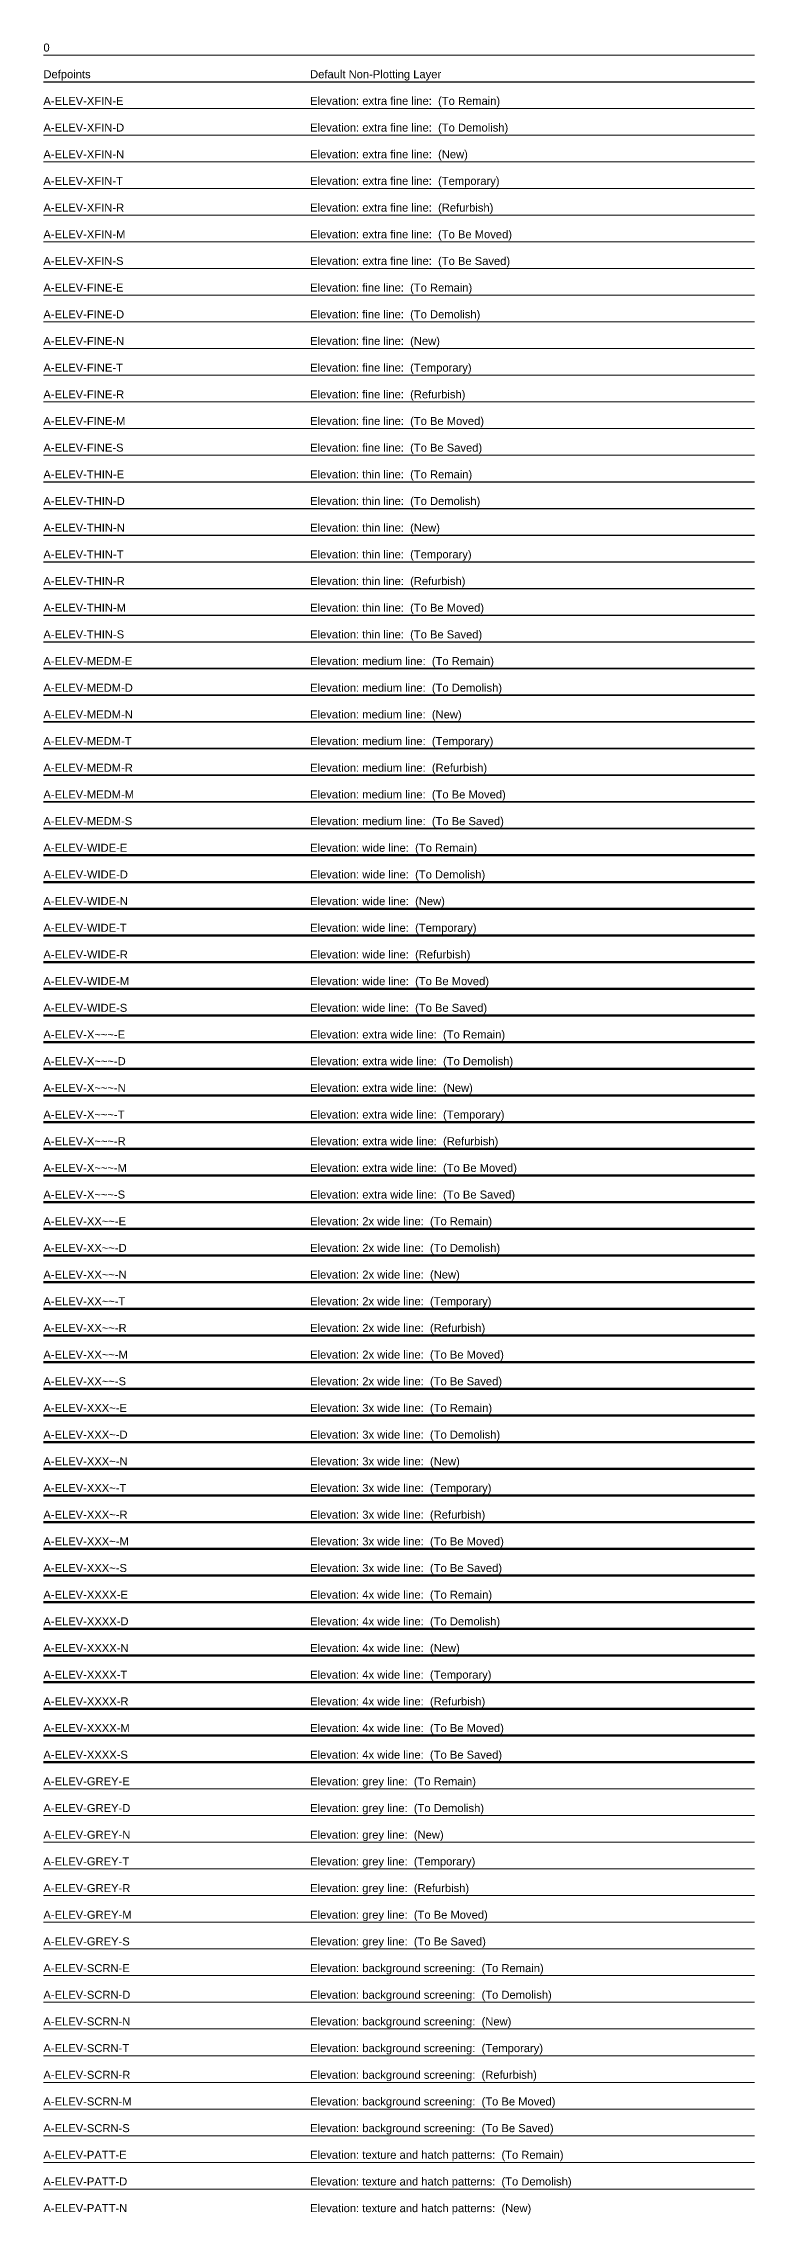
# Model space of a CAD drawing. Header units: millimetres. Extents: x 0 to 200, y -1215 to 3.
# Drawn here: x 0 to 200, y -607 to 3 of the extents above; entities that cross this region are included whole.
import ezdxf

# ---------------------------------------------------------------- set-up
doc = ezdxf.new("R2010")
doc.units = ezdxf.units.MM
doc.layers.get('Defpoints').update_dxf_attribs({"color": 140})
for name, color, linetype, lineweight in [('A-ELEV-FINE-D', 11, 'Continuous', 18), ('A-ELEV-FINE-E', 201, 'Continuous', 18), ('A-ELEV-FINE-M', 51, 'Continuous', 18), ('A-ELEV-FINE-N', 171, 'Continuous', 18), ('A-ELEV-FINE-R', 131, 'Continuous', 18), ('A-ELEV-FINE-S', 101, 'Continuous', 18), ('A-ELEV-FINE-T', 31, 'Continuous', 18), ('A-ELEV-GREY-D', 8, 'Continuous', 13), ('A-ELEV-GREY-E', 8, 'Continuous', 13), ('A-ELEV-GREY-M', 8, 'Continuous', 13), ('A-ELEV-GREY-N', 8, 'Continuous', 13), ('A-ELEV-GREY-R', 8, 'Continuous', 13), ('A-ELEV-GREY-S', 8, 'Continuous', 13), ('A-ELEV-GREY-T', 8, 'Continuous', 13), ('A-ELEV-MEDM-D', 13, 'Continuous', 35), ('A-ELEV-MEDM-E', 203, 'Continuous', 35), ('A-ELEV-MEDM-M', 53, 'Continuous', 35), ('A-ELEV-MEDM-N', 173, 'Continuous', 35), ('A-ELEV-MEDM-R', 133, 'Continuous', 35), ('A-ELEV-MEDM-S', 103, 'Continuous', 35), ('A-ELEV-MEDM-T', 33, 'Continuous', 35), ('A-ELEV-PATT-D', 19, 'Continuous', 13), ('A-ELEV-PATT-E', 209, 'Continuous', 13), ('A-ELEV-PATT-N', 179, 'Continuous', 13), ('A-ELEV-SCRN-D', 9, 'Continuous', 13), ('A-ELEV-SCRN-E', 9, 'Continuous', 13), ('A-ELEV-SCRN-M', 9, 'Continuous', 13), ('A-ELEV-SCRN-N', 9, 'Continuous', 13), ('A-ELEV-SCRN-R', 9, 'Continuous', 13), ('A-ELEV-SCRN-S', 9, 'Continuous', 13), ('A-ELEV-SCRN-T', 9, 'Continuous', 13), ('A-ELEV-THIN-D', 12, 'Continuous', 25), ('A-ELEV-THIN-E', 202, 'Continuous', 25), ('A-ELEV-THIN-M', 52, 'Continuous', 25), ('A-ELEV-THIN-N', 172, 'Continuous', 25), ('A-ELEV-THIN-R', 132, 'Continuous', 25), ('A-ELEV-THIN-S', 102, 'Continuous', 25), ('A-ELEV-THIN-T', 32, 'Continuous', 25), ('A-ELEV-WIDE-D', 14, 'Continuous', 50), ('A-ELEV-WIDE-E', 204, 'Continuous', 50), ('A-ELEV-WIDE-M', 54, 'Continuous', 50), ('A-ELEV-WIDE-N', 174, 'Continuous', 50), ('A-ELEV-WIDE-R', 134, 'Continuous', 50), ('A-ELEV-WIDE-S', 104, 'Continuous', 50), ('A-ELEV-WIDE-T', 34, 'Continuous', 50), ('A-ELEV-XFIN-D', 10, 'Continuous', 13), ('A-ELEV-XFIN-E', 200, 'Continuous', 13), ('A-ELEV-XFIN-M', 50, 'Continuous', 13), ('A-ELEV-XFIN-N', 170, 'Continuous', 13), ('A-ELEV-XFIN-R', 130, 'Continuous', 13), ('A-ELEV-XFIN-S', 100, 'Continuous', 13), ('A-ELEV-XFIN-T', 30, 'Continuous', 13), ('A-ELEV-XXXX-D', 18, 'Continuous', 200), ('A-ELEV-XXXX-E', 208, 'Continuous', 200), ('A-ELEV-XXXX-M', 58, 'Continuous', 200), ('A-ELEV-XXXX-N', 178, 'Continuous', 200), ('A-ELEV-XXXX-R', 138, 'Continuous', 200), ('A-ELEV-XXXX-S', 108, 'Continuous', 200), ('A-ELEV-XXXX-T', 38, 'Continuous', 200), ('A-ELEV-XXX~-D', 17, 'Continuous', 140), ('A-ELEV-XXX~-E', 207, 'Continuous', 140), ('A-ELEV-XXX~-M', 57, 'Continuous', 140), ('A-ELEV-XXX~-N', 177, 'Continuous', 140), ('A-ELEV-XXX~-R', 137, 'Continuous', 140), ('A-ELEV-XXX~-S', 107, 'Continuous', 140), ('A-ELEV-XXX~-T', 37, 'Continuous', 140), ('A-ELEV-XX~~-D', 16, 'Continuous', 100), ('A-ELEV-XX~~-E', 206, 'Continuous', 100), ('A-ELEV-XX~~-M', 56, 'Continuous', 100), ('A-ELEV-XX~~-N', 176, 'Continuous', 100), ('A-ELEV-XX~~-R', 136, 'Continuous', 100), ('A-ELEV-XX~~-S', 106, 'Continuous', 100), ('A-ELEV-XX~~-T', 36, 'Continuous', 100), ('A-ELEV-X~~~-D', 15, 'Continuous', 70), ('A-ELEV-X~~~-E', 205, 'Continuous', 70), ('A-ELEV-X~~~-M', 55, 'Continuous', 70), ('A-ELEV-X~~~-N', 175, 'Continuous', 70), ('A-ELEV-X~~~-R', 135, 'Continuous', 70), ('A-ELEV-X~~~-S', 105, 'Continuous', 70), ('A-ELEV-X~~~-T', 35, 'Continuous', 70)]:
    doc.layers.add(name, color=color, linetype=linetype, lineweight=lineweight)
doc.layers.add('A-ELEV-NPLT-S', color=140, linetype='Continuous', lineweight=18, plot=False)
doc.styles.get("Standard").update_dxf_attribs({"font": 'arial.ttf'})

# ---------------------------------------------------------------- blocks, each defined once
blk = doc.blocks.new('AecLayers_SingleLetter_Augmented_UpperPhasing_A_Elev')
blk.add_line((0, 0), (200, 0))
at = {"layer": 'A-ELEV-FINE-D'}
blk.add_line((0, -75), (200, -75), dxfattribs=at)
at = {"layer": 'A-ELEV-FINE-E'}
blk.add_line((0, -67.5), (200, -67.5), dxfattribs=at)
at = {"layer": 'A-ELEV-FINE-M'}
blk.add_line((0, -105), (200, -105), dxfattribs=at)
at = {"layer": 'A-ELEV-FINE-N'}
blk.add_line((0, -82.5), (200, -82.5), dxfattribs=at)
at = {"layer": 'A-ELEV-FINE-R'}
blk.add_line((0, -97.5), (200, -97.5), dxfattribs=at)
at = {"layer": 'A-ELEV-FINE-S'}
blk.add_line((0, -112.5), (200, -112.5), dxfattribs=at)
at = {"layer": 'A-ELEV-FINE-T'}
blk.add_line((0, -90), (200, -90), dxfattribs=at)
at = {"layer": 'A-ELEV-GREY-D'}
blk.add_line((0, -495), (200, -495), dxfattribs=at)
at = {"layer": 'A-ELEV-GREY-E'}
blk.add_line((0, -487.5), (200, -487.5), dxfattribs=at)
at = {"layer": 'A-ELEV-GREY-M'}
blk.add_line((0, -525), (200, -525), dxfattribs=at)
at = {"layer": 'A-ELEV-GREY-N'}
blk.add_line((0, -502.5), (200, -502.5), dxfattribs=at)
at = {"layer": 'A-ELEV-GREY-R'}
blk.add_line((0, -517.5), (200, -517.5), dxfattribs=at)
at = {"layer": 'A-ELEV-GREY-S'}
blk.add_line((0, -532.5), (200, -532.5), dxfattribs=at)
at = {"layer": 'A-ELEV-GREY-T'}
blk.add_line((0, -510), (200, -510), dxfattribs=at)
at = {"layer": 'A-ELEV-MEDM-D'}
blk.add_line((0, -180), (200, -180), dxfattribs=at)
at = {"layer": 'A-ELEV-MEDM-E'}
blk.add_line((0, -172.5), (200, -172.5), dxfattribs=at)
at = {"layer": 'A-ELEV-MEDM-M'}
blk.add_line((0, -210), (200, -210), dxfattribs=at)
at = {"layer": 'A-ELEV-MEDM-N'}
blk.add_line((0, -187.5), (200, -187.5), dxfattribs=at)
at = {"layer": 'A-ELEV-MEDM-R'}
blk.add_line((0, -202.5), (200, -202.5), dxfattribs=at)
at = {"layer": 'A-ELEV-MEDM-S'}
blk.add_line((0, -217.5), (200, -217.5), dxfattribs=at)
at = {"layer": 'A-ELEV-MEDM-T'}
blk.add_line((0, -195), (200, -195), dxfattribs=at)
at = {"layer": 'A-ELEV-PATT-D'}
blk.add_line((0, -600), (200, -600), dxfattribs=at)
at = {"layer": 'A-ELEV-PATT-E'}
blk.add_line((0, -592.5), (200, -592.5), dxfattribs=at)
at = {"layer": 'A-ELEV-SCRN-D'}
blk.add_line((0, -547.5), (200, -547.5), dxfattribs=at)
at = {"layer": 'A-ELEV-SCRN-E'}
blk.add_line((0, -540), (200, -540), dxfattribs=at)
at = {"layer": 'A-ELEV-SCRN-M'}
blk.add_line((0, -577.5), (200, -577.5), dxfattribs=at)
at = {"layer": 'A-ELEV-SCRN-N'}
blk.add_line((0, -555), (200, -555), dxfattribs=at)
at = {"layer": 'A-ELEV-SCRN-R'}
blk.add_line((0, -570), (200, -570), dxfattribs=at)
at = {"layer": 'A-ELEV-SCRN-S'}
blk.add_line((0, -585), (200, -585), dxfattribs=at)
at = {"layer": 'A-ELEV-SCRN-T'}
blk.add_line((0, -562.5), (200, -562.5), dxfattribs=at)
at = {"layer": 'A-ELEV-THIN-D'}
blk.add_line((0, -127.5), (200, -127.5), dxfattribs=at)
at = {"layer": 'A-ELEV-THIN-E'}
blk.add_line((0, -120), (200, -120), dxfattribs=at)
at = {"layer": 'A-ELEV-THIN-M'}
blk.add_line((0, -157.5), (200, -157.5), dxfattribs=at)
at = {"layer": 'A-ELEV-THIN-N'}
blk.add_line((0, -135), (200, -135), dxfattribs=at)
at = {"layer": 'A-ELEV-THIN-R'}
blk.add_line((0, -150), (200, -150), dxfattribs=at)
at = {"layer": 'A-ELEV-THIN-S'}
blk.add_line((0, -165), (200, -165), dxfattribs=at)
at = {"layer": 'A-ELEV-THIN-T'}
blk.add_line((0, -142.5), (200, -142.5), dxfattribs=at)
at = {"layer": 'A-ELEV-WIDE-D'}
blk.add_line((0, -232.5), (200, -232.5), dxfattribs=at)
at = {"layer": 'A-ELEV-WIDE-E'}
blk.add_line((0, -225), (200, -225), dxfattribs=at)
at = {"layer": 'A-ELEV-WIDE-M'}
blk.add_line((0, -262.5), (200, -262.5), dxfattribs=at)
at = {"layer": 'A-ELEV-WIDE-N'}
blk.add_line((0, -240), (200, -240), dxfattribs=at)
at = {"layer": 'A-ELEV-WIDE-R'}
blk.add_line((0, -255), (200, -255), dxfattribs=at)
at = {"layer": 'A-ELEV-WIDE-S'}
blk.add_line((0, -270), (200, -270), dxfattribs=at)
at = {"layer": 'A-ELEV-WIDE-T'}
blk.add_line((0, -247.5), (200, -247.5), dxfattribs=at)
at = {"layer": 'A-ELEV-XFIN-D'}
blk.add_line((0, -22.5), (200, -22.5), dxfattribs=at)
at = {"layer": 'A-ELEV-XFIN-E'}
blk.add_line((0, -15), (200, -15), dxfattribs=at)
at = {"layer": 'A-ELEV-XFIN-M'}
blk.add_line((0, -52.5), (200, -52.5), dxfattribs=at)
at = {"layer": 'A-ELEV-XFIN-N'}
blk.add_line((0, -30), (200, -30), dxfattribs=at)
at = {"layer": 'A-ELEV-XFIN-R'}
blk.add_line((0, -45), (200, -45), dxfattribs=at)
at = {"layer": 'A-ELEV-XFIN-S'}
blk.add_line((0, -60), (200, -60), dxfattribs=at)
at = {"layer": 'A-ELEV-XFIN-T'}
blk.add_line((0, -37.5), (200, -37.5), dxfattribs=at)
at = {"layer": 'A-ELEV-XXXX-D'}
blk.add_line((0, -442.5), (200, -442.5), dxfattribs=at)
at = {"layer": 'A-ELEV-XXXX-E'}
blk.add_line((0, -435), (200, -435), dxfattribs=at)
at = {"layer": 'A-ELEV-XXXX-M'}
blk.add_line((0, -472.5), (200, -472.5), dxfattribs=at)
at = {"layer": 'A-ELEV-XXXX-N'}
blk.add_line((0, -450), (200, -450), dxfattribs=at)
at = {"layer": 'A-ELEV-XXXX-R'}
blk.add_line((0, -465), (200, -465), dxfattribs=at)
at = {"layer": 'A-ELEV-XXXX-S'}
blk.add_line((0, -480), (200, -480), dxfattribs=at)
at = {"layer": 'A-ELEV-XXXX-T'}
blk.add_line((0, -457.5), (200, -457.5), dxfattribs=at)
at = {"layer": 'A-ELEV-XXX~-D'}
blk.add_line((0, -390), (200, -390), dxfattribs=at)
at = {"layer": 'A-ELEV-XXX~-E'}
blk.add_line((0, -382.5), (200, -382.5), dxfattribs=at)
at = {"layer": 'A-ELEV-XXX~-M'}
blk.add_line((0, -420), (200, -420), dxfattribs=at)
at = {"layer": 'A-ELEV-XXX~-N'}
blk.add_line((0, -397.5), (200, -397.5), dxfattribs=at)
at = {"layer": 'A-ELEV-XXX~-R'}
blk.add_line((0, -412.5), (200, -412.5), dxfattribs=at)
at = {"layer": 'A-ELEV-XXX~-S'}
blk.add_line((0, -427.5), (200, -427.5), dxfattribs=at)
at = {"layer": 'A-ELEV-XXX~-T'}
blk.add_line((0, -405), (200, -405), dxfattribs=at)
at = {"layer": 'A-ELEV-XX~~-D'}
blk.add_line((0, -337.5), (200, -337.5), dxfattribs=at)
at = {"layer": 'A-ELEV-XX~~-E'}
blk.add_line((0, -330), (200, -330), dxfattribs=at)
at = {"layer": 'A-ELEV-XX~~-M'}
blk.add_line((0, -367.5), (200, -367.5), dxfattribs=at)
at = {"layer": 'A-ELEV-XX~~-N'}
blk.add_line((0, -345), (200, -345), dxfattribs=at)
at = {"layer": 'A-ELEV-XX~~-R'}
blk.add_line((0, -360), (200, -360), dxfattribs=at)
at = {"layer": 'A-ELEV-XX~~-S'}
blk.add_line((0, -375), (200, -375), dxfattribs=at)
at = {"layer": 'A-ELEV-XX~~-T'}
blk.add_line((0, -352.5), (200, -352.5), dxfattribs=at)
at = {"layer": 'A-ELEV-X~~~-D'}
blk.add_line((0, -285), (200, -285), dxfattribs=at)
at = {"layer": 'A-ELEV-X~~~-E'}
blk.add_line((0, -277.5), (200, -277.5), dxfattribs=at)
at = {"layer": 'A-ELEV-X~~~-M'}
blk.add_line((0, -315), (200, -315), dxfattribs=at)
at = {"layer": 'A-ELEV-X~~~-N'}
blk.add_line((0, -292.5), (200, -292.5), dxfattribs=at)
at = {"layer": 'A-ELEV-X~~~-R'}
blk.add_line((0, -307.5), (200, -307.5), dxfattribs=at)
at = {"layer": 'A-ELEV-X~~~-S'}
blk.add_line((0, -322.5), (200, -322.5), dxfattribs=at)
at = {"layer": 'A-ELEV-X~~~-T'}
blk.add_line((0, -300), (200, -300), dxfattribs=at)
at = {"layer": 'Defpoints'}
blk.add_line((0, -7.5), (200, -7.5), dxfattribs=at)
blk.add_text('0', height=2.25).set_placement((0, 1))
at = {"layer": 'A-ELEV-FINE-D'}
for s, p in [('A-ELEV-FINE-D', (0, -74)), ('Elevation: fine line:  (To Demolish)', (75, -74))]:
    blk.add_text(s, height=2.25, dxfattribs=at).set_placement(p)
at = {"layer": 'A-ELEV-FINE-E'}
for s, p in [('A-ELEV-FINE-E', (0, -66.5)), ('Elevation: fine line:  (To Remain)', (75, -66.5))]:
    blk.add_text(s, height=2.25, dxfattribs=at).set_placement(p)
at = {"layer": 'A-ELEV-FINE-M'}
for s, p in [('A-ELEV-FINE-M', (0, -104)), ('Elevation: fine line:  (To Be Moved)', (75, -104))]:
    blk.add_text(s, height=2.25, dxfattribs=at).set_placement(p)
at = {"layer": 'A-ELEV-FINE-N'}
for s, p in [('A-ELEV-FINE-N', (0, -81.5)), ('Elevation: fine line:  (New)', (75, -81.5))]:
    blk.add_text(s, height=2.25, dxfattribs=at).set_placement(p)
at = {"layer": 'A-ELEV-FINE-R'}
for s, p in [('A-ELEV-FINE-R', (0, -96.5)), ('Elevation: fine line:  (Refurbish)', (75, -96.5))]:
    blk.add_text(s, height=2.25, dxfattribs=at).set_placement(p)
at = {"layer": 'A-ELEV-FINE-S'}
for s, p in [('A-ELEV-FINE-S', (0, -111.5)), ('Elevation: fine line:  (To Be Saved)', (75, -111.5))]:
    blk.add_text(s, height=2.25, dxfattribs=at).set_placement(p)
at = {"layer": 'A-ELEV-FINE-T'}
for s, p in [('A-ELEV-FINE-T', (0, -89)), ('Elevation: fine line:  (Temporary)', (75, -89))]:
    blk.add_text(s, height=2.25, dxfattribs=at).set_placement(p)
at = {"layer": 'A-ELEV-GREY-D'}
for s, p in [('A-ELEV-GREY-D', (0, -494)), ('Elevation: grey line:  (To Demolish)', (75, -494))]:
    blk.add_text(s, height=2.25, dxfattribs=at).set_placement(p)
at = {"layer": 'A-ELEV-GREY-E'}
for s, p in [('A-ELEV-GREY-E', (0, -486.5)), ('Elevation: grey line:  (To Remain)', (75, -486.5))]:
    blk.add_text(s, height=2.25, dxfattribs=at).set_placement(p)
at = {"layer": 'A-ELEV-GREY-M'}
for s, p in [('A-ELEV-GREY-M', (0, -524)), ('Elevation: grey line:  (To Be Moved)', (75, -524))]:
    blk.add_text(s, height=2.25, dxfattribs=at).set_placement(p)
at = {"layer": 'A-ELEV-GREY-N'}
for s, p in [('A-ELEV-GREY-N', (0, -501.5)), ('Elevation: grey line:  (New)', (75, -501.5))]:
    blk.add_text(s, height=2.25, dxfattribs=at).set_placement(p)
at = {"layer": 'A-ELEV-GREY-R'}
for s, p in [('A-ELEV-GREY-R', (0, -516.5)), ('Elevation: grey line:  (Refurbish)', (75, -516.5))]:
    blk.add_text(s, height=2.25, dxfattribs=at).set_placement(p)
at = {"layer": 'A-ELEV-GREY-S'}
for s, p in [('A-ELEV-GREY-S', (0, -531.5)), ('Elevation: grey line:  (To Be Saved)', (75, -531.5))]:
    blk.add_text(s, height=2.25, dxfattribs=at).set_placement(p)
at = {"layer": 'A-ELEV-GREY-T'}
for s, p in [('Elevation: grey line:  (Temporary)', (75, -509)), ('A-ELEV-GREY-T', (0, -509))]:
    blk.add_text(s, height=2.25, dxfattribs=at).set_placement(p)
at = {"layer": 'A-ELEV-MEDM-D'}
for s, p in [('A-ELEV-MEDM-D', (0, -179)), ('Elevation: medium line:  (To Demolish)', (75, -179))]:
    blk.add_text(s, height=2.25, dxfattribs=at).set_placement(p)
at = {"layer": 'A-ELEV-MEDM-E'}
for s, p in [('A-ELEV-MEDM-E', (0, -171.5)), ('Elevation: medium line:  (To Remain)', (75, -171.5))]:
    blk.add_text(s, height=2.25, dxfattribs=at).set_placement(p)
at = {"layer": 'A-ELEV-MEDM-M'}
for s, p in [('A-ELEV-MEDM-M', (0, -209)), ('Elevation: medium line:  (To Be Moved)', (75, -209))]:
    blk.add_text(s, height=2.25, dxfattribs=at).set_placement(p)
at = {"layer": 'A-ELEV-MEDM-N'}
for s, p in [('A-ELEV-MEDM-N', (0, -186.5)), ('Elevation: medium line:  (New)', (75, -186.5))]:
    blk.add_text(s, height=2.25, dxfattribs=at).set_placement(p)
at = {"layer": 'A-ELEV-MEDM-R'}
for s, p in [('A-ELEV-MEDM-R', (0, -201.5)), ('Elevation: medium line:  (Refurbish)', (75, -201.5))]:
    blk.add_text(s, height=2.25, dxfattribs=at).set_placement(p)
at = {"layer": 'A-ELEV-MEDM-S'}
for s, p in [('A-ELEV-MEDM-S', (0, -216.5)), ('Elevation: medium line:  (To Be Saved)', (75, -216.5))]:
    blk.add_text(s, height=2.25, dxfattribs=at).set_placement(p)
at = {"layer": 'A-ELEV-MEDM-T'}
for s, p in [('A-ELEV-MEDM-T', (0, -194)), ('Elevation: medium line:  (Temporary)', (75, -194))]:
    blk.add_text(s, height=2.25, dxfattribs=at).set_placement(p)
at = {"layer": 'A-ELEV-PATT-D'}
for s, p in [('A-ELEV-PATT-D', (0, -599)), ('Elevation: texture and hatch patterns:  (To Demolish)', (75, -599))]:
    blk.add_text(s, height=2.25, dxfattribs=at).set_placement(p)
at = {"layer": 'A-ELEV-PATT-E'}
for s, p in [('A-ELEV-PATT-E', (0, -591.5)), ('Elevation: texture and hatch patterns:  (To Remain)', (75, -591.5))]:
    blk.add_text(s, height=2.25, dxfattribs=at).set_placement(p)
at = {"layer": 'A-ELEV-PATT-N'}
for s, p in [('A-ELEV-PATT-N', (0, -606.5)), ('Elevation: texture and hatch patterns:  (New)', (75, -606.5))]:
    blk.add_text(s, height=2.25, dxfattribs=at).set_placement(p)
at = {"layer": 'A-ELEV-SCRN-D'}
for s, p in [('A-ELEV-SCRN-D', (0, -546.5)), ('Elevation: background screening:  (To Demolish)', (75, -546.5))]:
    blk.add_text(s, height=2.25, dxfattribs=at).set_placement(p)
at = {"layer": 'A-ELEV-SCRN-E'}
for s, p in [('A-ELEV-SCRN-E', (0, -539)), ('Elevation: background screening:  (To Remain)', (75, -539))]:
    blk.add_text(s, height=2.25, dxfattribs=at).set_placement(p)
at = {"layer": 'A-ELEV-SCRN-M'}
for s, p in [('A-ELEV-SCRN-M', (0, -576.5)), ('Elevation: background screening:  (To Be Moved)', (75, -576.5))]:
    blk.add_text(s, height=2.25, dxfattribs=at).set_placement(p)
at = {"layer": 'A-ELEV-SCRN-N'}
for s, p in [('A-ELEV-SCRN-N', (0, -554)), ('Elevation: background screening:  (New)', (75, -554))]:
    blk.add_text(s, height=2.25, dxfattribs=at).set_placement(p)
at = {"layer": 'A-ELEV-SCRN-R'}
for s, p in [('A-ELEV-SCRN-R', (0, -569)), ('Elevation: background screening:  (Refurbish)', (75, -569))]:
    blk.add_text(s, height=2.25, dxfattribs=at).set_placement(p)
at = {"layer": 'A-ELEV-SCRN-S'}
for s, p in [('A-ELEV-SCRN-S', (0, -584)), ('Elevation: background screening:  (To Be Saved)', (75, -584))]:
    blk.add_text(s, height=2.25, dxfattribs=at).set_placement(p)
at = {"layer": 'A-ELEV-SCRN-T'}
for s, p in [('A-ELEV-SCRN-T', (0, -561.5)), ('Elevation: background screening:  (Temporary)', (75, -561.5))]:
    blk.add_text(s, height=2.25, dxfattribs=at).set_placement(p)
at = {"layer": 'A-ELEV-THIN-D'}
for s, p in [('A-ELEV-THIN-D', (0, -126.5)), ('Elevation: thin line:  (To Demolish)', (75, -126.5))]:
    blk.add_text(s, height=2.25, dxfattribs=at).set_placement(p)
at = {"layer": 'A-ELEV-THIN-E'}
for s, p in [('A-ELEV-THIN-E', (0, -119)), ('Elevation: thin line:  (To Remain)', (75, -119))]:
    blk.add_text(s, height=2.25, dxfattribs=at).set_placement(p)
at = {"layer": 'A-ELEV-THIN-M'}
for s, p in [('A-ELEV-THIN-M', (0, -156.5)), ('Elevation: thin line:  (To Be Moved)', (75, -156.5))]:
    blk.add_text(s, height=2.25, dxfattribs=at).set_placement(p)
at = {"layer": 'A-ELEV-THIN-N'}
for s, p in [('A-ELEV-THIN-N', (0, -134)), ('Elevation: thin line:  (New)', (75, -134))]:
    blk.add_text(s, height=2.25, dxfattribs=at).set_placement(p)
at = {"layer": 'A-ELEV-THIN-R'}
for s, p in [('A-ELEV-THIN-R', (0, -149)), ('Elevation: thin line:  (Refurbish)', (75, -149))]:
    blk.add_text(s, height=2.25, dxfattribs=at).set_placement(p)
at = {"layer": 'A-ELEV-THIN-S'}
for s, p in [('A-ELEV-THIN-S', (0, -164)), ('Elevation: thin line:  (To Be Saved)', (75, -164))]:
    blk.add_text(s, height=2.25, dxfattribs=at).set_placement(p)
at = {"layer": 'A-ELEV-THIN-T'}
for s, p in [('A-ELEV-THIN-T', (0, -141.5)), ('Elevation: thin line:  (Temporary)', (75, -141.5))]:
    blk.add_text(s, height=2.25, dxfattribs=at).set_placement(p)
at = {"layer": 'A-ELEV-WIDE-D'}
for s, p in [('A-ELEV-WIDE-D', (0, -231.5)), ('Elevation: wide line:  (To Demolish)', (75, -231.5))]:
    blk.add_text(s, height=2.25, dxfattribs=at).set_placement(p)
at = {"layer": 'A-ELEV-WIDE-E'}
for s, p in [('A-ELEV-WIDE-E', (0, -224)), ('Elevation: wide line:  (To Remain)', (75, -224))]:
    blk.add_text(s, height=2.25, dxfattribs=at).set_placement(p)
at = {"layer": 'A-ELEV-WIDE-M'}
for s, p in [('A-ELEV-WIDE-M', (0, -261.5)), ('Elevation: wide line:  (To Be Moved)', (75, -261.5))]:
    blk.add_text(s, height=2.25, dxfattribs=at).set_placement(p)
at = {"layer": 'A-ELEV-WIDE-N'}
for s, p in [('A-ELEV-WIDE-N', (0, -239)), ('Elevation: wide line:  (New)', (75, -239))]:
    blk.add_text(s, height=2.25, dxfattribs=at).set_placement(p)
at = {"layer": 'A-ELEV-WIDE-R'}
for s, p in [('A-ELEV-WIDE-R', (0, -254)), ('Elevation: wide line:  (Refurbish)', (75, -254))]:
    blk.add_text(s, height=2.25, dxfattribs=at).set_placement(p)
at = {"layer": 'A-ELEV-WIDE-S'}
for s, p in [('A-ELEV-WIDE-S', (0, -269)), ('Elevation: wide line:  (To Be Saved)', (75, -269))]:
    blk.add_text(s, height=2.25, dxfattribs=at).set_placement(p)
at = {"layer": 'A-ELEV-WIDE-T'}
for s, p in [('Elevation: wide line:  (Temporary)', (75, -246.5)), ('A-ELEV-WIDE-T', (0, -246.5))]:
    blk.add_text(s, height=2.25, dxfattribs=at).set_placement(p)
at = {"layer": 'A-ELEV-XFIN-D'}
for s, p in [('A-ELEV-XFIN-D', (0, -21.5)), ('Elevation: extra fine line:  (To Demolish)', (75, -21.5))]:
    blk.add_text(s, height=2.25, dxfattribs=at).set_placement(p)
at = {"layer": 'A-ELEV-XFIN-E'}
for s, p in [('A-ELEV-XFIN-E', (0, -14)), ('Elevation: extra fine line:  (To Remain)', (75, -14))]:
    blk.add_text(s, height=2.25, dxfattribs=at).set_placement(p)
at = {"layer": 'A-ELEV-XFIN-M'}
for s, p in [('A-ELEV-XFIN-M', (0, -51.5)), ('Elevation: extra fine line:  (To Be Moved)', (75, -51.5))]:
    blk.add_text(s, height=2.25, dxfattribs=at).set_placement(p)
at = {"layer": 'A-ELEV-XFIN-N'}
for s, p in [('A-ELEV-XFIN-N', (0, -29)), ('Elevation: extra fine line:  (New)', (75, -29))]:
    blk.add_text(s, height=2.25, dxfattribs=at).set_placement(p)
at = {"layer": 'A-ELEV-XFIN-R'}
for s, p in [('A-ELEV-XFIN-R', (0, -44)), ('Elevation: extra fine line:  (Refurbish)', (75, -44))]:
    blk.add_text(s, height=2.25, dxfattribs=at).set_placement(p)
at = {"layer": 'A-ELEV-XFIN-S'}
for s, p in [('A-ELEV-XFIN-S', (0, -59)), ('Elevation: extra fine line:  (To Be Saved)', (75, -59))]:
    blk.add_text(s, height=2.25, dxfattribs=at).set_placement(p)
at = {"layer": 'A-ELEV-XFIN-T'}
for s, p in [('A-ELEV-XFIN-T', (0, -36.5)), ('Elevation: extra fine line:  (Temporary)', (75, -36.5))]:
    blk.add_text(s, height=2.25, dxfattribs=at).set_placement(p)
at = {"layer": 'A-ELEV-XXXX-D'}
for s, p in [('A-ELEV-XXXX-D', (0, -441.5)), ('Elevation: 4x wide line:  (To Demolish)', (75, -441.5))]:
    blk.add_text(s, height=2.25, dxfattribs=at).set_placement(p)
at = {"layer": 'A-ELEV-XXXX-E'}
for s, p in [('A-ELEV-XXXX-E', (0, -434)), ('Elevation: 4x wide line:  (To Remain)', (75, -434))]:
    blk.add_text(s, height=2.25, dxfattribs=at).set_placement(p)
at = {"layer": 'A-ELEV-XXXX-M'}
for s, p in [('A-ELEV-XXXX-M', (0, -471.5)), ('Elevation: 4x wide line:  (To Be Moved)', (75, -471.5))]:
    blk.add_text(s, height=2.25, dxfattribs=at).set_placement(p)
at = {"layer": 'A-ELEV-XXXX-N'}
for s, p in [('A-ELEV-XXXX-N', (0, -449)), ('Elevation: 4x wide line:  (New)', (75, -449))]:
    blk.add_text(s, height=2.25, dxfattribs=at).set_placement(p)
at = {"layer": 'A-ELEV-XXXX-R'}
for s, p in [('A-ELEV-XXXX-R', (0, -464)), ('Elevation: 4x wide line:  (Refurbish)', (75, -464))]:
    blk.add_text(s, height=2.25, dxfattribs=at).set_placement(p)
at = {"layer": 'A-ELEV-XXXX-S'}
for s, p in [('A-ELEV-XXXX-S', (0, -479)), ('Elevation: 4x wide line:  (To Be Saved)', (75, -479))]:
    blk.add_text(s, height=2.25, dxfattribs=at).set_placement(p)
at = {"layer": 'A-ELEV-XXXX-T'}
for s, p in [('A-ELEV-XXXX-T', (0, -456.5)), ('Elevation: 4x wide line:  (Temporary)', (75, -456.5))]:
    blk.add_text(s, height=2.25, dxfattribs=at).set_placement(p)
at = {"layer": 'A-ELEV-XXX~-D'}
for s, p in [('A-ELEV-XXX~-D', (0, -389)), ('Elevation: 3x wide line:  (To Demolish)', (75, -389))]:
    blk.add_text(s, height=2.25, dxfattribs=at).set_placement(p)
at = {"layer": 'A-ELEV-XXX~-E'}
for s, p in [('A-ELEV-XXX~-E', (0, -381.5)), ('Elevation: 3x wide line:  (To Remain)', (75, -381.5))]:
    blk.add_text(s, height=2.25, dxfattribs=at).set_placement(p)
at = {"layer": 'A-ELEV-XXX~-M'}
for s, p in [('A-ELEV-XXX~-M', (0, -419)), ('Elevation: 3x wide line:  (To Be Moved)', (75, -419))]:
    blk.add_text(s, height=2.25, dxfattribs=at).set_placement(p)
at = {"layer": 'A-ELEV-XXX~-N'}
for s, p in [('A-ELEV-XXX~-N', (0, -396.5)), ('Elevation: 3x wide line:  (New)', (75, -396.5))]:
    blk.add_text(s, height=2.25, dxfattribs=at).set_placement(p)
at = {"layer": 'A-ELEV-XXX~-R'}
for s, p in [('A-ELEV-XXX~-R', (0, -411.5)), ('Elevation: 3x wide line:  (Refurbish)', (75, -411.5))]:
    blk.add_text(s, height=2.25, dxfattribs=at).set_placement(p)
at = {"layer": 'A-ELEV-XXX~-S'}
for s, p in [('A-ELEV-XXX~-S', (0, -426.5)), ('Elevation: 3x wide line:  (To Be Saved)', (75, -426.5))]:
    blk.add_text(s, height=2.25, dxfattribs=at).set_placement(p)
at = {"layer": 'A-ELEV-XXX~-T'}
for s, p in [('A-ELEV-XXX~-T', (0, -404)), ('Elevation: 3x wide line:  (Temporary)', (75, -404))]:
    blk.add_text(s, height=2.25, dxfattribs=at).set_placement(p)
at = {"layer": 'A-ELEV-XX~~-D'}
for s, p in [('A-ELEV-XX~~-D', (0, -336.5)), ('Elevation: 2x wide line:  (To Demolish)', (75, -336.5))]:
    blk.add_text(s, height=2.25, dxfattribs=at).set_placement(p)
at = {"layer": 'A-ELEV-XX~~-E'}
for s, p in [('A-ELEV-XX~~-E', (0, -329)), ('Elevation: 2x wide line:  (To Remain)', (75, -329))]:
    blk.add_text(s, height=2.25, dxfattribs=at).set_placement(p)
at = {"layer": 'A-ELEV-XX~~-M'}
for s, p in [('A-ELEV-XX~~-M', (0, -366.5)), ('Elevation: 2x wide line:  (To Be Moved)', (75, -366.5))]:
    blk.add_text(s, height=2.25, dxfattribs=at).set_placement(p)
at = {"layer": 'A-ELEV-XX~~-N'}
for s, p in [('A-ELEV-XX~~-N', (0, -344)), ('Elevation: 2x wide line:  (New)', (75, -344))]:
    blk.add_text(s, height=2.25, dxfattribs=at).set_placement(p)
at = {"layer": 'A-ELEV-XX~~-R'}
for s, p in [('A-ELEV-XX~~-R', (0, -359)), ('Elevation: 2x wide line:  (Refurbish)', (75, -359))]:
    blk.add_text(s, height=2.25, dxfattribs=at).set_placement(p)
at = {"layer": 'A-ELEV-XX~~-S'}
for s, p in [('A-ELEV-XX~~-S', (0, -374)), ('Elevation: 2x wide line:  (To Be Saved)', (75, -374))]:
    blk.add_text(s, height=2.25, dxfattribs=at).set_placement(p)
at = {"layer": 'A-ELEV-XX~~-T'}
for s, p in [('A-ELEV-XX~~-T', (0, -351.5)), ('Elevation: 2x wide line:  (Temporary)', (75, -351.5))]:
    blk.add_text(s, height=2.25, dxfattribs=at).set_placement(p)
at = {"layer": 'A-ELEV-X~~~-D'}
for s, p in [('A-ELEV-X~~~-D', (0, -284)), ('Elevation: extra wide line:  (To Demolish)', (75, -284))]:
    blk.add_text(s, height=2.25, dxfattribs=at).set_placement(p)
at = {"layer": 'A-ELEV-X~~~-E'}
for s, p in [('A-ELEV-X~~~-E', (0, -276.5)), ('Elevation: extra wide line:  (To Remain)', (75, -276.5))]:
    blk.add_text(s, height=2.25, dxfattribs=at).set_placement(p)
at = {"layer": 'A-ELEV-X~~~-M'}
for s, p in [('A-ELEV-X~~~-M', (0, -314)), ('Elevation: extra wide line:  (To Be Moved)', (75, -314))]:
    blk.add_text(s, height=2.25, dxfattribs=at).set_placement(p)
at = {"layer": 'A-ELEV-X~~~-N'}
for s, p in [('A-ELEV-X~~~-N', (0, -291.5)), ('Elevation: extra wide line:  (New)', (75, -291.5))]:
    blk.add_text(s, height=2.25, dxfattribs=at).set_placement(p)
at = {"layer": 'A-ELEV-X~~~-R'}
for s, p in [('A-ELEV-X~~~-R', (0, -306.5)), ('Elevation: extra wide line:  (Refurbish)', (75, -306.5))]:
    blk.add_text(s, height=2.25, dxfattribs=at).set_placement(p)
at = {"layer": 'A-ELEV-X~~~-S'}
for s, p in [('A-ELEV-X~~~-S', (0, -321.5)), ('Elevation: extra wide line:  (To Be Saved)', (75, -321.5))]:
    blk.add_text(s, height=2.25, dxfattribs=at).set_placement(p)
at = {"layer": 'A-ELEV-X~~~-T'}
for s, p in [('A-ELEV-X~~~-T', (0, -299)), ('Elevation: extra wide line:  (Temporary)', (75, -299))]:
    blk.add_text(s, height=2.25, dxfattribs=at).set_placement(p)
at = {"layer": 'Defpoints'}
for s, p in [('Defpoints', (0, -6.5)), ('Default Non-Plotting Layer', (75, -6.5))]:
    blk.add_text(s, height=2.25, dxfattribs=at).set_placement(p)

msp = doc.modelspace()

# ---------------------------------------------------------------- block references
at = {"layer": 'A-ELEV-NPLT-S'}
msp.add_blockref('AecLayers_SingleLetter_Augmented_UpperPhasing_A_Elev', (0, 0), dxfattribs=at)

doc.saveas('drawing.dxf')
